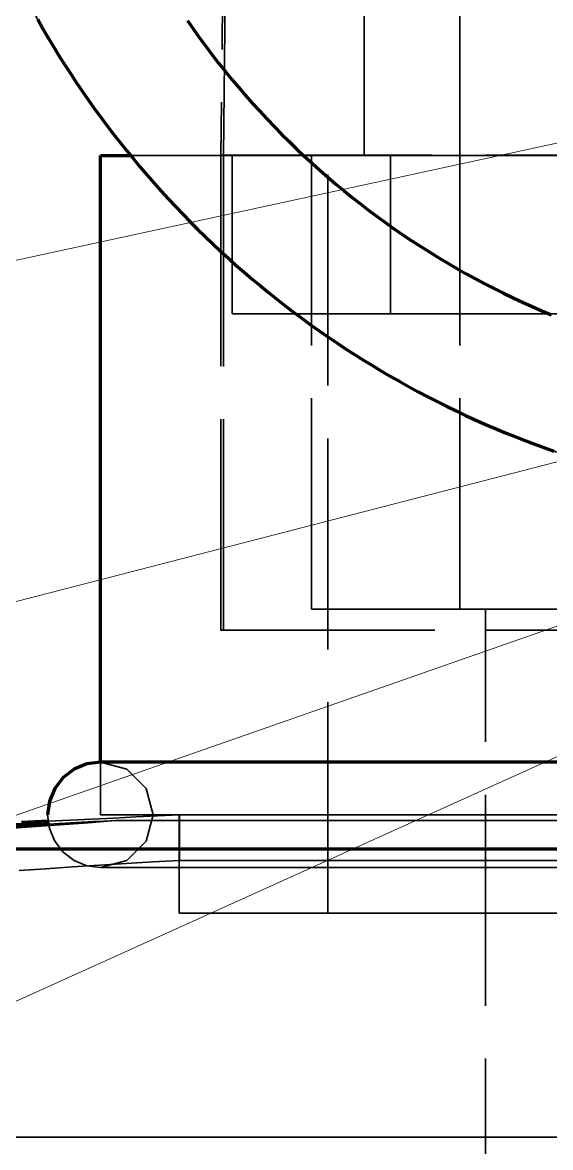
# Model space of a CAD drawing. Header units: millimetres. Extents: x 0 to 2208, y 0 to 420.
# Drawn here: x 793.38 to 803.39, y 294.45 to 315.78 of the extents above; entities that cross this region are included whole.
import ezdxf

# ---------------------------------------------------------------- set-up
doc = ezdxf.new("R2010")
doc.units = ezdxf.units.MM
doc.linetypes.add('IRAM-E-TRAZOS', pattern=[5, 4, -1])
for name, color, linetype, lineweight in [('01-VISIBLE', 7, 'CONTINUOUS', 70), ('02-OCULTA', 4, 'IRAM-E-TRAZOS', 35), ('08-FINA', 5, 'CONTINUOUS', 18)]:
    doc.layers.add(name, color=color, linetype=linetype, lineweight=lineweight)

msp = doc.modelspace()

# ---------------------------------------------------------------- linework, layer by layer
at = {"layer": '01-VISIBLE'}
for points in [[(793.666, 315.829), (793.766, 315.655), (793.867, 315.482), (793.97, 315.31), (794.075, 315.139), (794.182, 314.97), (794.291, 314.801), (794.402, 314.634), (794.514, 314.468), (794.629, 314.303), (794.745, 314.14), (794.863, 313.978), (794.983, 313.817), (795.104, 313.658), (795.228, 313.5), (795.353, 313.343), (795.48, 313.188), (795.608, 313.034), (795.739, 312.881), (795.871, 312.73), (796.004, 312.581), (796.14, 312.433), (796.277, 312.286), (796.415, 312.142), (796.556, 311.998), (796.697, 311.856), (796.841, 311.716), (796.986, 311.578), (797.132, 311.441), (797.28, 311.305), (797.43, 311.172), (797.58, 311.04), (797.733, 310.909), (797.887, 310.781), (798.042, 310.654), (798.199, 310.529), (798.357, 310.405), (798.516, 310.284), (798.677, 310.164), (798.839, 310.046), (799.002, 309.929), (799.167, 309.815), (799.333, 309.702), (799.5, 309.592), (799.669, 309.483), (799.838, 309.376), (800.009, 309.271), (800.181, 309.168), (800.354, 309.067), (800.528, 308.967), (800.704, 308.87), (800.88, 308.775), (801.058, 308.681), (801.236, 308.59), (801.415, 308.5), (801.596, 308.413), (801.777, 308.327), (801.96, 308.244), (802.143, 308.163), (802.327, 308.083), (802.512, 308.006), (802.698, 307.931), (802.885, 307.858), (803.072, 307.787), (803.261, 307.718), (803.45, 307.651)], [(796.503, 315.812), (796.617, 315.648), (796.734, 315.486), (796.852, 315.324), (796.973, 315.165), (797.095, 315.007), (797.22, 314.851), (797.347, 314.696), (797.476, 314.543), (797.606, 314.391), (797.739, 314.241), (797.873, 314.093), (798.01, 313.947), (798.148, 313.802), (798.288, 313.66), (798.43, 313.519), (798.574, 313.379), (798.719, 313.242), (798.866, 313.107), (799.015, 312.973), (799.166, 312.842), (799.318, 312.712), (799.472, 312.584), (799.628, 312.458), (799.785, 312.335), (799.944, 312.213), (800.104, 312.093), (800.266, 311.976), (800.429, 311.86), (800.594, 311.747), (800.76, 311.636), (800.928, 311.527), (801.097, 311.42), (801.267, 311.315), (801.439, 311.212), (801.612, 311.112), (801.786, 311.014), (801.962, 310.918), (802.139, 310.824), (802.317, 310.733), (802.496, 310.644), (802.676, 310.557), (802.857, 310.472), (803.04, 310.39), (803.223, 310.31), (803.407, 310.233)], [(794.854, 313.255), (794.949, 313.255), (795.044, 313.255), (795.139, 313.255), (795.234, 313.255), (795.329, 313.255), (795.424, 313.255)], [(794.854, 301.755), (794.854, 313.255)], [(794.854, 301.755), (794.595, 301.721), (794.354, 301.621), (794.147, 301.462), (793.988, 301.255), (793.888, 301.014), (793.854, 300.755)], [(803.503, 301.755), (802.995, 301.755), (802.486, 301.755), (801.977, 301.755), (801.468, 301.755), (800.959, 301.755), (800.451, 301.755), (799.942, 301.755), (799.433, 301.755), (798.924, 301.755), (798.416, 301.755), (797.907, 301.755), (797.398, 301.755), (796.889, 301.755), (796.38, 301.755), (795.872, 301.755), (795.363, 301.755), (794.854, 301.755)], [(793.87, 300.58), (793.347, 300.55), (792.825, 300.519), (792.303, 300.488), (791.781, 300.457), (791.259, 300.425), (790.737, 300.394), (790.215, 300.363), (789.693, 300.331), (789.171, 300.3), (788.649, 300.269), (788.127, 300.237), (787.605, 300.206), (787.083, 300.174), (786.561, 300.143), (786.038, 300.113)], [(793.028, 300.572), (793.668, 300.585), (793.181, 300.554)], [(793.861, 300.635), (793.358, 300.61)], [(793.058, 300.113), (793.56, 300.113), (794.061, 300.113), (794.562, 300.113), (795.064, 300.113), (795.565, 300.113), (796.067, 300.113), (796.568, 300.113), (797.07, 300.113), (797.571, 300.113), (798.072, 300.113), (798.574, 300.113), (799.075, 300.113), (799.577, 300.113), (800.078, 300.113), (800.579, 300.113), (801.081, 300.113), (801.582, 300.113), (802.084, 300.113), (802.585, 300.113), (803.087, 300.113), (803.588, 300.113)], [(794.854, 299.755), (794.854, 299.755), (794.854, 299.755), (794.854, 299.755), (794.854, 299.755), (794.854, 299.755), (794.854, 299.755)]]:
    msp.add_lwpolyline(points, dxfattribs=at)
at = {"layer": '02-OCULTA'}
for points in [[(797.253, 324.263), (797.138, 313.259)], [(797.19, 313.255), (797.305, 324.255)], [(799.854, 313.255), (799.854, 316.255)], [(801.666, 313.255), (801.666, 316.255)], [(793.61, 315.931), (793.708, 315.756), (793.808, 315.583), (793.909, 315.411), (794.013, 315.239), (794.119, 315.069), (794.226, 314.901), (794.336, 314.733), (794.447, 314.566), (794.56, 314.401), (794.675, 314.237), (794.792, 314.075), (794.91, 313.914), (795.031, 313.754), (795.153, 313.595), (795.277, 313.438), (795.402, 313.282), (795.53, 313.127), (795.659, 312.974), (795.789, 312.823), (795.922, 312.673), (796.056, 312.524), (796.192, 312.377), (796.329, 312.231), (796.468, 312.087), (796.609, 311.945), (796.751, 311.804), (796.894, 311.664), (797.04, 311.527), (797.186, 311.391), (797.335, 311.256), (797.484, 311.123), (797.636, 310.992), (797.788, 310.863), (797.942, 310.735), (798.098, 310.609), (798.255, 310.485), (798.413, 310.362), (798.573, 310.241), (798.734, 310.122), (798.896, 310.005), (799.059, 309.89), (799.224, 309.776), (799.39, 309.664), (799.558, 309.554), (799.726, 309.446), (799.896, 309.34), (800.067, 309.236), (800.239, 309.134), (800.412, 309.033), (800.586, 308.935), (800.762, 308.838), (800.938, 308.744), (801.116, 308.651), (801.294, 308.56), (801.473, 308.472), (801.654, 308.385), (801.835, 308.301), (802.018, 308.218), (802.201, 308.137), (802.385, 308.059), (802.57, 307.982), (802.756, 307.908), (802.942, 307.836), (803.13, 307.765), (803.318, 307.697), (803.507, 307.631)], [(803.854, 313.255), (803.354, 313.255), (802.854, 313.255), (802.354, 313.255), (801.854, 313.255), (801.354, 313.255), (800.854, 313.255), (800.354, 313.255), (799.854, 313.255), (799.354, 313.255), (798.854, 313.255), (798.354, 313.255), (797.854, 313.255), (797.354, 313.255), (796.854, 313.255), (796.354, 313.255), (795.854, 313.255), (795.354, 313.255), (794.854, 313.255)], [(795.424, 313.255), (795.931, 313.255), (796.437, 313.255), (796.944, 313.255), (797.45, 313.255), (797.957, 313.255), (798.464, 313.255), (798.97, 313.255), (799.477, 313.255), (799.983, 313.255), (800.49, 313.255), (800.996, 313.255), (801.503, 313.255), (802.009, 313.255), (802.516, 313.255), (803.022, 313.255), (803.529, 313.255)], [(797.138, 313.259), (797.138, 304.255)], [(797.138, 313.259), (813.945, 313.259)], [(813.997, 313.255), (797.19, 313.255)], [(797.19, 304.255), (797.19, 313.255)], [(803.854, 313.255), (803.354, 313.255), (802.854, 313.255), (802.354, 313.255), (801.854, 313.255), (801.354, 313.255), (800.854, 313.255), (800.354, 313.255), (799.854, 313.255), (799.354, 313.255), (798.854, 313.255), (798.354, 313.255), (797.854, 313.255), (797.354, 313.255)], [(797.354, 313.255), (797.854, 313.255), (798.354, 313.255), (798.854, 313.255), (799.354, 313.255), (799.854, 313.255), (800.354, 313.255), (800.854, 313.255), (801.354, 313.255), (801.854, 313.255), (802.354, 313.255), (802.854, 313.255), (803.354, 313.255), (803.854, 313.255)], [(797.354, 310.255), (797.354, 313.255)], [(803.854, 313.255), (803.354, 313.255), (802.854, 313.255), (802.354, 313.255), (801.854, 313.255), (801.354, 313.255), (800.854, 313.255), (800.354, 313.255), (799.854, 313.255), (799.354, 313.255), (798.854, 313.255)], [(798.854, 313.255), (799.354, 313.255), (799.854, 313.255), (800.354, 313.255), (800.854, 313.255), (801.354, 313.255), (801.854, 313.255), (802.354, 313.255), (802.854, 313.255), (803.354, 313.255), (803.854, 313.255)], [(798.854, 304.655), (798.854, 313.255)], [(803.751, 313.255), (803.241, 313.255), (802.732, 313.255), (802.223, 313.255), (801.713, 313.255), (801.204, 313.255), (800.694, 313.255), (800.185, 313.255), (799.676, 313.255), (799.166, 313.255)], [(799.166, 313.255), (799.676, 313.255), (800.185, 313.255), (800.694, 313.255), (801.204, 313.255), (801.713, 313.255), (802.223, 313.255), (802.732, 313.255), (803.241, 313.255), (803.751, 313.255)], [(799.166, 298.892), (799.166, 313.255)], [(803.854, 313.255), (803.354, 313.255), (802.854, 313.255), (802.354, 313.255), (801.854, 313.255), (801.354, 313.255), (800.854, 313.255), (800.354, 313.255), (799.854, 313.255)], [(799.854, 313.255), (800.354, 313.255), (800.854, 313.255), (801.354, 313.255), (801.854, 313.255), (802.354, 313.255), (802.854, 313.255), (803.354, 313.255), (803.854, 313.255)], [(803.854, 313.255), (803.354, 313.255), (802.854, 313.255), (802.354, 313.255), (801.854, 313.255), (801.354, 313.255), (800.854, 313.255), (800.354, 313.255)], [(800.354, 313.255), (800.854, 313.255), (801.354, 313.255), (801.854, 313.255), (802.354, 313.255), (802.854, 313.255), (803.354, 313.255), (803.854, 313.255)], [(800.354, 310.255), (800.354, 313.255)], [(803.716, 313.255), (803.204, 313.255), (802.691, 313.255), (802.179, 313.255), (801.666, 313.255)], [(801.666, 313.255), (802.179, 313.255), (802.691, 313.255), (803.204, 313.255), (803.716, 313.255)], [(803.716, 313.255), (803.204, 313.255), (802.691, 313.255), (802.179, 313.255), (801.666, 313.255)], [(801.666, 313.255), (802.179, 313.255), (802.691, 313.255), (803.204, 313.255), (803.716, 313.255)], [(801.666, 304.655), (801.666, 313.255)], [(803.854, 310.255), (803.354, 310.255), (802.854, 310.255), (802.354, 310.255), (801.854, 310.255), (801.354, 310.255), (800.854, 310.255), (800.354, 310.255), (799.854, 310.255), (799.354, 310.255), (798.854, 310.255), (798.354, 310.255), (797.854, 310.255), (797.354, 310.255)], [(797.354, 310.255), (797.854, 310.255), (798.354, 310.255), (798.854, 310.255), (799.354, 310.255), (799.854, 310.255), (800.354, 310.255), (800.854, 310.255), (801.354, 310.255), (801.854, 310.255), (802.354, 310.255), (802.854, 310.255), (803.354, 310.255), (803.854, 310.255)], [(803.854, 310.255), (803.354, 310.255), (802.854, 310.255), (802.354, 310.255), (801.854, 310.255), (801.354, 310.255), (800.854, 310.255), (800.354, 310.255)], [(800.354, 310.255), (800.854, 310.255), (801.354, 310.255), (801.854, 310.255), (802.354, 310.255), (802.854, 310.255), (803.354, 310.255), (803.854, 310.255)], [(803.854, 304.655), (803.354, 304.655), (802.854, 304.655), (802.354, 304.655), (801.854, 304.655), (801.354, 304.655), (800.854, 304.655), (800.354, 304.655), (799.854, 304.655), (799.354, 304.655), (798.854, 304.655)], [(798.854, 304.655), (799.354, 304.655), (799.854, 304.655), (800.354, 304.655), (800.854, 304.655), (801.354, 304.655), (801.854, 304.655), (802.354, 304.655), (802.854, 304.655), (803.354, 304.655), (803.854, 304.655)], [(803.716, 304.655), (803.204, 304.655), (802.691, 304.655), (802.179, 304.655), (801.666, 304.655)], [(801.666, 304.655), (802.179, 304.655), (802.691, 304.655), (803.204, 304.655), (803.716, 304.655)], [(803.697, 304.655), (803.183, 304.655), (802.668, 304.655), (802.154, 304.655)], [(802.154, 304.655), (802.668, 304.655), (803.183, 304.655), (803.697, 304.655)], [(802.154, 262.137), (802.154, 304.655)], [(797.138, 304.255), (797.19, 304.255)], [(797.138, 304.255), (813.945, 304.255)], [(797.19, 304.255), (813.997, 304.255)], [(794.854, 300.755), (794.854, 301.755)], [(803.503, 301.755), (802.995, 301.755), (802.486, 301.755), (801.977, 301.755), (801.468, 301.755), (800.959, 301.755), (800.451, 301.755), (799.942, 301.755), (799.433, 301.755), (798.924, 301.755), (798.416, 301.755), (797.907, 301.755), (797.398, 301.755), (796.889, 301.755), (796.38, 301.755), (795.872, 301.755), (795.363, 301.755), (794.854, 301.755)], [(794.854, 301.755), (795.354, 301.621), (795.72, 301.255), (795.854, 300.755), (795.72, 300.255), (795.354, 299.889), (794.854, 299.755)], [(793.854, 300.755), (793.888, 300.496), (793.988, 300.255), (794.147, 300.048), (794.354, 299.889), (794.595, 299.789), (794.854, 299.755)], [(796.354, 300.755), (795.939, 300.735), (795.523, 300.715), (795.108, 300.695), (794.692, 300.675), (794.277, 300.655), (793.861, 300.635)], [(803.854, 300.755), (803.354, 300.755), (802.854, 300.755), (802.354, 300.755), (801.854, 300.755), (801.354, 300.755), (800.854, 300.755), (800.354, 300.755), (799.854, 300.755), (799.354, 300.755), (798.854, 300.755), (798.354, 300.755), (797.854, 300.755), (797.354, 300.755), (796.854, 300.755), (796.354, 300.755), (795.854, 300.755), (795.354, 300.755), (794.854, 300.755)], [(794.854, 300.755), (795.354, 300.755), (795.854, 300.755), (796.354, 300.755), (796.854, 300.755), (797.354, 300.755), (797.854, 300.755), (798.354, 300.755), (798.854, 300.755), (799.354, 300.755), (799.854, 300.755), (800.354, 300.755), (800.854, 300.755), (801.354, 300.755), (801.854, 300.755), (802.354, 300.755), (802.854, 300.755), (803.354, 300.755), (803.854, 300.755)], [(803.85, 300.755), (803.35, 300.755), (802.849, 300.755), (802.349, 300.755), (801.848, 300.755), (801.348, 300.755), (800.848, 300.755), (800.347, 300.755), (799.847, 300.755), (799.346, 300.755), (798.846, 300.755), (798.346, 300.755), (797.845, 300.755), (797.345, 300.755), (796.845, 300.755), (796.344, 300.755)], [(796.344, 300.755), (796.845, 300.755), (797.345, 300.755), (797.845, 300.755), (798.346, 300.755), (798.846, 300.755), (799.346, 300.755), (799.847, 300.755), (800.347, 300.755), (800.848, 300.755), (801.348, 300.755), (801.848, 300.755), (802.349, 300.755), (802.849, 300.755), (803.35, 300.755), (803.85, 300.755)], [(796.344, 298.892), (796.344, 300.755)], [(803.854, 300.755), (803.354, 300.755), (802.854, 300.755), (802.354, 300.755), (801.854, 300.755), (801.354, 300.755), (800.854, 300.755), (800.354, 300.755), (799.854, 300.755), (799.354, 300.755), (798.854, 300.755), (798.354, 300.755), (797.854, 300.755), (797.354, 300.755), (796.854, 300.755), (796.354, 300.755)], [(796.354, 300.755), (796.854, 300.755), (797.354, 300.755), (797.854, 300.755), (798.354, 300.755), (798.854, 300.755), (799.354, 300.755), (799.854, 300.755), (800.354, 300.755), (800.854, 300.755), (801.354, 300.755), (801.854, 300.755), (802.354, 300.755), (802.854, 300.755), (803.354, 300.755), (803.854, 300.755)], [(796.354, 300.755), (796.354, 299.892)], [(788.704, 300.113), (789.239, 300.188), (789.777, 300.243), (790.315, 300.289), (790.853, 300.331), (791.392, 300.371), (791.931, 300.41), (792.469, 300.449), (793.008, 300.488), (793.547, 300.526), (794.086, 300.564), (794.624, 300.604), (795.142, 300.648)], [(795.142, 300.648), (794.93, 300.639), (794.718, 300.628), (794.506, 300.617), (794.294, 300.605), (794.082, 300.592), (793.87, 300.58)], [(803.771, 300.648), (803.263, 300.648), (802.756, 300.648), (802.248, 300.648), (801.74, 300.648), (801.233, 300.648), (800.725, 300.648), (800.218, 300.648), (799.71, 300.648), (799.202, 300.648), (798.695, 300.648), (798.187, 300.648), (797.68, 300.648), (797.172, 300.648), (796.665, 300.648), (796.157, 300.648), (795.649, 300.648), (795.142, 300.648)], [(803.771, 300.648), (803.263, 300.648), (802.756, 300.648), (802.248, 300.648), (801.74, 300.648), (801.233, 300.648), (800.725, 300.648), (800.218, 300.648), (799.71, 300.648), (799.202, 300.648), (798.695, 300.648), (798.187, 300.648), (797.68, 300.648), (797.172, 300.648), (796.665, 300.648), (796.157, 300.648), (795.649, 300.648), (795.142, 300.648)], [(793.058, 300.113), (793.56, 300.113), (794.061, 300.113), (794.562, 300.113), (795.064, 300.113), (795.565, 300.113), (796.067, 300.113), (796.568, 300.113), (797.07, 300.113), (797.571, 300.113), (798.072, 300.113), (798.574, 300.113), (799.075, 300.113), (799.577, 300.113), (800.078, 300.113), (800.579, 300.113), (801.081, 300.113), (801.582, 300.113), (802.084, 300.113), (802.585, 300.113), (803.087, 300.113), (803.588, 300.113)], [(796.354, 299.892), (795.848, 299.863), (795.341, 299.833), (794.834, 299.801), (794.328, 299.768), (793.822, 299.734), (793.316, 299.698)], [(803.854, 299.892), (803.354, 299.892), (802.854, 299.892), (802.354, 299.892), (801.854, 299.892), (801.354, 299.892), (800.854, 299.892), (800.354, 299.892), (799.854, 299.892), (799.354, 299.892), (798.854, 299.892), (798.354, 299.892), (797.854, 299.892), (797.354, 299.892), (796.854, 299.892), (796.354, 299.892)], [(796.354, 299.892), (796.854, 299.892), (797.354, 299.892), (797.854, 299.892), (798.354, 299.892), (798.854, 299.892), (799.354, 299.892), (799.854, 299.892), (800.354, 299.892), (800.854, 299.892), (801.354, 299.892), (801.854, 299.892), (802.354, 299.892), (802.854, 299.892), (803.354, 299.892), (803.854, 299.892)], [(794.854, 299.755), (795.354, 299.755), (795.854, 299.755), (796.354, 299.755), (796.854, 299.755), (797.354, 299.755), (797.854, 299.755), (798.354, 299.755), (798.854, 299.755), (799.354, 299.755), (799.854, 299.755), (800.354, 299.755), (800.854, 299.755), (801.354, 299.755), (801.854, 299.755), (802.354, 299.755), (802.854, 299.755), (803.354, 299.755), (803.854, 299.755)], [(794.854, 299.755), (795.354, 299.755), (795.854, 299.755), (796.354, 299.755), (796.854, 299.755), (797.354, 299.755), (797.854, 299.755), (798.354, 299.755), (798.854, 299.755), (799.354, 299.755), (799.854, 299.755), (800.354, 299.755), (800.854, 299.755), (801.354, 299.755), (801.854, 299.755), (802.354, 299.755), (802.854, 299.755), (803.354, 299.755), (803.854, 299.755)], [(803.85, 298.892), (803.35, 298.892), (802.849, 298.892), (802.349, 298.892), (801.848, 298.892), (801.348, 298.892), (800.848, 298.892), (800.347, 298.892), (799.847, 298.892), (799.346, 298.892), (798.846, 298.892), (798.346, 298.892), (797.845, 298.892), (797.345, 298.892), (796.845, 298.892), (796.344, 298.892)], [(796.344, 298.892), (796.845, 298.892), (797.345, 298.892), (797.845, 298.892), (798.346, 298.892), (798.846, 298.892), (799.346, 298.892), (799.847, 298.892), (800.347, 298.892), (800.848, 298.892), (801.348, 298.892), (801.848, 298.892), (802.349, 298.892), (802.849, 298.892), (803.35, 298.892), (803.85, 298.892)], [(803.751, 298.892), (803.241, 298.892), (802.732, 298.892), (802.223, 298.892), (801.713, 298.892), (801.204, 298.892), (800.694, 298.892), (800.185, 298.892), (799.676, 298.892), (799.166, 298.892)], [(799.166, 298.892), (799.676, 298.892), (800.185, 298.892), (800.694, 298.892), (801.204, 298.892), (801.713, 298.892), (802.223, 298.892), (802.732, 298.892), (803.241, 298.892), (803.751, 298.892)], [(803.596, 294.645), (803.096, 294.645), (802.595, 294.645), (802.094, 294.645), (801.593, 294.645), (801.093, 294.645), (800.592, 294.645), (800.091, 294.645), (799.591, 294.645), (799.09, 294.645), (798.589, 294.645), (798.089, 294.645), (797.588, 294.645), (797.087, 294.645), (796.587, 294.645), (796.086, 294.645), (795.585, 294.645), (795.085, 294.645), (794.584, 294.645), (794.083, 294.645), (793.582, 294.645), (793.082, 294.645)], [(793.082, 294.645), (793.582, 294.645), (794.083, 294.645), (794.584, 294.645), (795.085, 294.645), (795.585, 294.645), (796.086, 294.645), (796.587, 294.645), (797.087, 294.645), (797.588, 294.645), (798.089, 294.645), (798.589, 294.645), (799.09, 294.645), (799.591, 294.645), (800.091, 294.645), (800.592, 294.645), (801.093, 294.645), (801.593, 294.645), (802.094, 294.645), (802.595, 294.645), (803.096, 294.645), (803.596, 294.645)], [(803.824, 294.645), (803.322, 294.645), (802.819, 294.645), (802.316, 294.645), (801.814, 294.645), (801.311, 294.645), (800.808, 294.645), (800.306, 294.645), (799.803, 294.645), (799.3, 294.645), (798.797, 294.645), (798.295, 294.645), (797.792, 294.645), (797.289, 294.645), (796.787, 294.645), (796.284, 294.645), (795.781, 294.645), (795.278, 294.645), (794.776, 294.645), (794.273, 294.645), (793.77, 294.645), (793.268, 294.645)], [(793.268, 294.645), (793.77, 294.645), (794.273, 294.645), (794.776, 294.645), (795.278, 294.645), (795.781, 294.645), (796.284, 294.645), (796.787, 294.645), (797.289, 294.645), (797.792, 294.645), (798.295, 294.645), (798.797, 294.645), (799.3, 294.645), (799.803, 294.645), (800.306, 294.645), (800.808, 294.645), (801.311, 294.645), (801.814, 294.645), (802.316, 294.645), (802.819, 294.645), (803.322, 294.645), (803.824, 294.645)]]:
    msp.add_lwpolyline(points, dxfattribs=at)
at = {"layer": '08-FINA'}
for p, q in [((748.326, 301.532), (809.354, 314.755)), ((748.193, 285.004), (816.454, 308.855)), ((748.29, 293.185), (809.354, 308.955)), ((748.062, 276.831), (809.354, 304.495))]:
    msp.add_line(p, q, dxfattribs=at)
msp.add_circle((816.667, 325.75), 65.25, dxfattribs=at)

doc.saveas('drawing.dxf')
